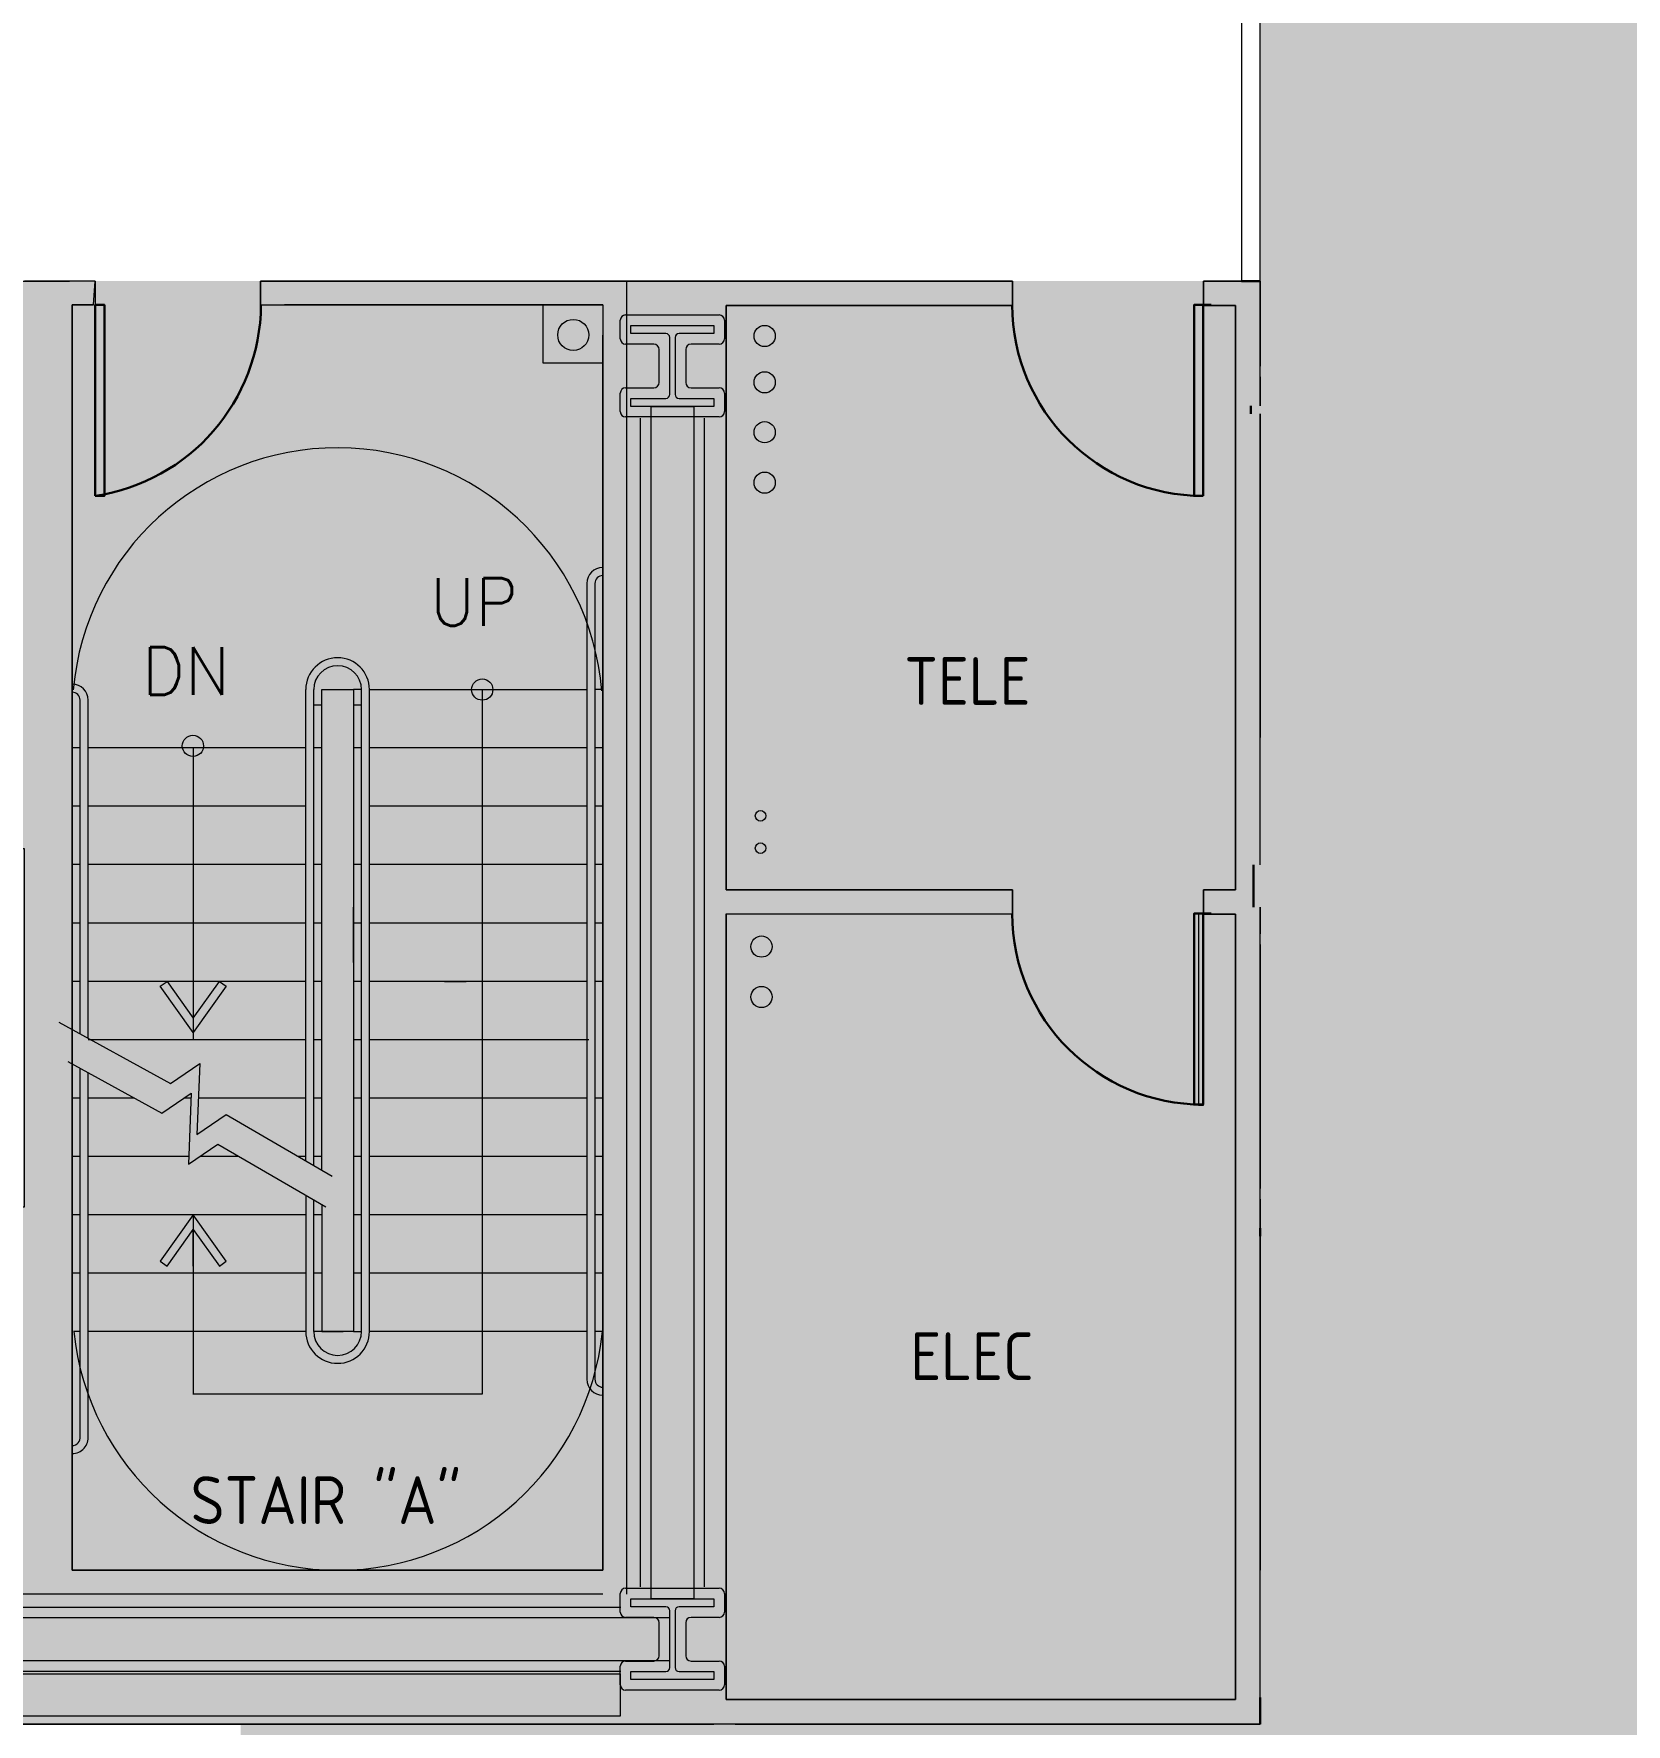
# Model space of a CAD drawing. Header units: inches. Extents: x 1 to 4637, y -664 to 702.
# Drawn here: x 3027.7 to 3327.8, y -118.6 to 200 of the extents above; entities that cross this region are included whole.
import ezdxf

# ---------------------------------------------------------------- set-up
doc = ezdxf.new("R2010")
doc.units = ezdxf.units.IN
doc.header["$MEASUREMENT"] = 0
for name, color, linetype, lineweight in [('A-DETL-GENF', 92, 'Continuous', 9), ('A-DOOR', 31, 'Continuous', 9), ('A-GENM', 7, 'Continuous', 9), ('A-WALL', 113, 'Continuous', 50), ('B-BASE', 7, 'Continuous', 9), ('MA-2900-8th-120718_dwg', 7, 'Continuous', 9), ('NABCA_dwg', 8, 'Continuous', 9), ('Q-CASE', 31, 'Continuous', 9), ('Q-SPCQ', 91, 'Continuous', 9), ('WB-N-Part', 7, 'Continuous', 9)]:
    doc.layers.add(name, color=color, linetype=linetype, lineweight=lineweight)
doc.styles.add('ISOCP', font='isocp___.ttf', dxfattribs={"height": 9})
doc.styles.add('RomanS', font='romans__.ttf', dxfattribs={"height": 9})

# ---------------------------------------------------------------- blocks, each defined once
blk = doc.blocks.new('NABCA_dwg_MA-2900-8th-120718_dwg-2391440-New Construction - Test Fit Plan-2421454-New Construction - Tel_Data_Elec Plan')
at = {"layer": 'B-BASE'}
h = blk.add_hatch(color=256, dxfattribs=at)
h.paths.add_polyline_path([(-6416.73, -3359.1), (-6415.31, -3357.79), (-6414.14, -3359.1), (-6142.46, -3359.09), (-6142.46, -3205.14), (-6143.67, -3205.14), (-6143.67, -3197.14), (-6142.46, -3197.14), (-6142.46, -3112.14), (-6144.21, -3112.14), (-6144.21, -3110.64), (-6142.46, -3110.64), (-6142.46, -3087.1), (-6153.09, -3087.1), (-6153.09, -3091.73), (-6147.09, -3091.73), (-6147.09, -3201.83), (-6153.09, -3201.83), (-6153.09, -3206.46), (-6147.09, -3206.46), (-6147.09, -3354.48), (-6243.09, -3354.48), (-6243.09, -3206.46), (-6189.09, -3206.4), (-6189.09, -3201.83), (-6243.09, -3201.83), (-6243.09, -3091.73), (-6189.09, -3091.73), (-6189.09, -3087.1), (-6330.83, -3087.1), (-6330.83, -3091.6), (-6266.33, -3091.6), (-6266.33, -3330.1), (-6366.33, -3330.1), (-6366.33, -3091.6), (-6362.33, -3091.6), (-6362.03, -3087.1), (-6375.33, -3087.1), (-6375.33, -3095.35), (-6393.46, -3095.35), (-6393.46, -3087.1), (-6409.29, -3087.1), (-6409.29, -3089.75), (-6415.29, -3089.75), (-6415.29, -3094.38), (-6409.29, -3094.38), (-6409.29, -3104.5), (-6415.29, -3104.5), (-6415.29, -3109.13), (-6409.33, -3109.13), (-6409.33, -3314.98), (-6560.46, -3314.98), (-6560.46, -3272.77), (-6584.48, -3272.77), (-6584.48, -3118.23), (-6469.29, -3118.23), (-6469.29, -3109.13), (-6451.29, -3109.13), (-6451.29, -3104.5), (-6457.29, -3104.5), (-6457.29, -3094.38), (-6451.33, -3094.38), (-6451.33, -3089.75), (-6457.29, -3089.75), (-6457.29, -3087.1), (-6489.58, -3087.1), (-6489.58, -3090.6), (-6543.45, -3091.13), (-6543.45, -3090.6), (-6562.94, -3090.6), (-6562.94, -3091.32), (-6594.77, -3091.63), (-6594.77, -3090.6), (-6610.58, -3090.6), (-6610.58, -3087.1), (-6610.73, -3087.1), (-6610.73, -3091.73), (-6604.73, -3091.73), (-6604.73, -3198.48), (-6665.42, -3198.48), (-6665.42, -3199.11), (-6602.67, -3199.11), (-6602.67, -3203.61), (-6669.92, -3203.61), (-6669.92, -3170.11), (-6665.48, -3170.11), (-6665.48, -3168.48), (-6670.73, -3168.56), (-6670.73, -3203.73), (-6604.73, -3203.73), (-6604.73, -3354.48), (-6797.5, -3354.48), (-6797.5, -3253.73), (-6731.5, -3253.73), (-6731.5, -3248.48), (-6797.5, -3248.48), (-6797.5, -3121.73), (-6739.5, -3121.73), (-6739.5, -3095.73), (-6670.73, -3095.73), (-6670.65, -3132.48), (-6669.92, -3132.48), (-6669.92, -3096.36), (-6665.48, -3096.36), (-6665.48, -3091.73), (-6646.73, -3091.73), (-6646.73, -3090.6), (-6734.58, -3090.6), (-6734.58, -3087.1), (-6744.12, -3087.1), (-6744.37, -3106.1), (-6792.12, -3106.1), (-6792.12, -3087.1), (-6938.58, -3087.1), (-6938.58, -3148.1), (-6933.58, -3148.1), (-6933.58, -3109.1), (-6833.2, -3109.1), (-6833.2, -3221.1), (-6933.58, -3221.1), (-6933.58, -3190.1), (-6938.58, -3190.1), (-6938.58, -3256.1), (-6933.58, -3256.1), (-6933.58, -3225.1), (-6833.2, -3225.1), (-6833.2, -3337.1), (-6933.58, -3337.1), (-6933.58, -3298.1), (-6938.58, -3298.1), (-6938.58, -3359.1), (-6928.56, -3359.09), (-6471.28, -3359.1)], flags=0)
h.paths.add_polyline_path([(-6415.14, -3357.6), (-6416.48, -3357.6), (-6415.14, -3349.6), (-6398.48, -3349.6), (-6411.67, -3357.6), (-6414.72, -3357.6)], flags=0)
h.paths.add_polyline_path([(-6352.48, -3357.6), (-6358.67, -3357.6), (-6263.04, -3355.02), (-6263.04, -3357.6), (-6347.56, -3357.6)], flags=0)
h.paths.add_polyline_path([(-6543.88, -3357.6), (-6543.88, -3355.97), (-6477.71, -3357.6)], flags=0)
h.paths.add_polyline_path([(-6394.36, -3347.1), (-6414.72, -3347.1), (-6413.38, -3339.1), (-6381.17, -3339.1), (-6381.83, -3339.5)], flags=0)
h.paths.add_polyline_path([(-6405.83, -3331.1), (-6405.83, -3265.1), (-6381.83, -3265.1), (-6381.83, -3331.1), (-6396.74, -3331.1)], flags=0)
h.paths.add_polyline_path([(-6565.13, -3331.1), (-6580.98, -3331.1), (-6580.98, -3277.1), (-6563.96, -3277.1), (-6563.96, -3331.1)], flags=0)
h.paths.add_polyline_path([(-6375.33, -3261.6), (-6404.4, -3261.6), (-6404.4, -3194.15), (-6375.33, -3194.15), (-6375.33, -3215.8)], flags=0)
h.paths.add_polyline_path([(-6819.7, -3235.92), (-6826.7, -3230.31), (-6826.7, -3226.08), (-6819.7, -3231.45)], flags=0)
h.paths.add_polyline_path([(-6381.83, -3190.65), (-6405.83, -3190.65), (-6405.83, -3112.63), (-6381.83, -3112.63), (-6381.83, -3131.04)], flags=0)
h.paths.add_polyline_path([(-6819.7, -3113.87), (-6826.54, -3111.46), (-6819.7, -3111.46)], flags=0)
h.paths.add_polyline_path([(-6583.06, -3112.6), (-6594.77, -3112.6), (-6594.77, -3100.6), (-6562.94, -3100.6), (-6562.94, -3112.6)], flags=0)
h.paths.add_polyline_path([(-6543.45, -3112.6), (-6543.45, -3100.6), (-6473.41, -3100.6), (-6473.41, -3112.6)], flags=0)
h.paths.add_polyline_path([(-6473.41, -3096.23), (-6480.48, -3096.23), (-6489.58, -3090.6), (-6485.69, -3090.35), (-6484.21, -3091.58), (-6466.5, -3094.82), (-6459.1, -3088.62), (-6458.79, -3088.62), (-6458.79, -3096.23), (-6471.28, -3096.23)], flags=0)
h = blk.add_hatch(color=256, dxfattribs=at)
h.paths.add_polyline_path([(-6263.04, -3357.6), (-6263.04, -3355.02), (-6358.67, -3357.6), (-6263.19, -3357.6)], flags=0)
h.paths.add_polyline_path([(-6542.56, -3357.6), (-6477.71, -3357.6), (-6543.88, -3355.97), (-6543.88, -3357.6)], flags=0)
h.paths.add_polyline_path([(-6411.67, -3357.6), (-6398.48, -3349.6), (-6415.14, -3349.6), (-6416.48, -3357.6), (-6413.38, -3357.6)], flags=0)
at = {"layer": 'A-DOOR', "color": 10, "lineweight": 30}
for p, q in [((-6151.66, -3091.6), (-6153.16, -3091.6)), ((-6151.66, -3206.33), (-6153.16, -3206.33))]:
    blk.add_line(p, q, dxfattribs=at)
at = {"layer": 'A-DOOR', "color": 10, "lineweight": 30, "flags": 128}
for points in [[(-6362.03, -3127.6), (-6360.28, -3127.6), (-6360.28, -3091.6), (-6362.03, -3091.6)], [(-6153.16, -3127.6), (-6154.91, -3127.6), (-6154.91, -3091.6), (-6153.16, -3091.6)], [(-6153.16, -3242.33), (-6154.91, -3242.33), (-6154.91, -3206.33), (-6153.16, -3206.33)]]:
    blk.add_lwpolyline(points, close=True, dxfattribs=at)
at = {"layer": 'A-DOOR', "color": 10, "lineweight": 30}
for centre, radius, start, end in [((-6367.44, -3091.32), 36.68, 278.4789, 359.5584), ((-6153.16, -3091.6), 36, 180, 270), ((-6153.16, -3206.33), 36, 180, 270)]:
    blk.add_arc(centre, radius, start, end, dxfattribs=at)
at = {"layer": 'A-GENM', "color": 10, "lineweight": 30}
for p, q in [((-6144.21, -3110.64), (-6144.21, -3112.14)), ((-6142.46, -3265.64), (-6142.46, -3267.14))]:
    blk.add_line(p, q, dxfattribs=at)
at = {"layer": 'A-WALL', "color": 10, "lineweight": 30}
for p, q in [((-6145.96, -3087.1), (-6142.46, -3087.1)), ((-6143.67, -3197.14), (-6143.67, -3205.14)), ((-6142.46, -3354.1), (-6142.46, -3359.1))]:
    blk.add_line(p, q, dxfattribs=at)
at = {"layer": 'B-BASE'}
for p, q in [((-6362.03, -3087.1), (-6362.03, -3091.6)), ((-6261.83, -3334.6), (-6261.83, -3087.1)), ((-6266.33, -3091.6), (-6326.33, -3091.6)), ((-6262.04, -3093.49), (-6244.39, -3093.49)), ((-6263.04, -3097.99), (-6263.04, -3094.49)), ((-6243.39, -3094.49), (-6243.39, -3097.99)), ((-6256.71, -3098.99), (-6262.04, -3098.99)), ((-6255.71, -3106.21), (-6255.71, -3099.99)), ((-6253.71, -3108.46), (-6253.71, -3097.74)), ((-6252.71, -3097.74), (-6252.71, -3108.46)), ((-6250.71, -3099.99), (-6250.71, -3106.21)), ((-6244.39, -3098.99), (-6249.71, -3098.99)), ((-6263.04, -3111.71), (-6263.04, -3108.21)), ((-6262.04, -3107.21), (-6256.71, -3107.21)), ((-6249.71, -3107.21), (-6244.39, -3107.21)), ((-6243.39, -3108.21), (-6243.39, -3111.71)), ((-6244.39, -3112.71), (-6262.04, -3112.71)), ((-6259.21, -3333.25), (-6259.21, -3112.93)), ((-6247.21, -3112.93), (-6247.21, -3333.25)), ((-6269.33, -3144.1), (-6269.33, -3294.1)), ((-6267.83, -3144.1), (-6267.83, -3294.1)), ((-6364.85, -3228.99), (-6364.85, -3166.1)), ((-6363.35, -3229.82), (-6363.35, -3166.1)), ((-6322.31, -3252.93), (-6322.31, -3164.1)), ((-6320.81, -3253.81), (-6320.81, -3164.1)), ((-6319.31, -3167.02), (-6320.81, -3167.02)), ((-6311.81, -3167.02), (-6313.31, -3167.02)), ((-6266.31, -3164.1), (-6267.83, -3164.1)), ((-6364.85, -3175.1), (-6366.33, -3175.1)), ((-6322.31, -3175.1), (-6363.35, -3175.1)), ((-6343.54, -3175.1), (-6343.54, -3230.1)), ((-6319.31, -3175.1), (-6320.81, -3175.1)), ((-6311.81, -3175.1), (-6313.31, -3175.1)), ((-6269.33, -3175.1), (-6310.31, -3175.1)), ((-6266.31, -3175.1), (-6267.83, -3175.1)), ((-6364.85, -3186.1), (-6366.33, -3186.1)), ((-6322.31, -3186.1), (-6363.35, -3186.1)), ((-6269.33, -3186.1), (-6310.31, -3186.1)), ((-6266.31, -3186.1), (-6267.83, -3186.1)), ((-6364.85, -3197.1), (-6366.31, -3197.1)), ((-6322.31, -3197.1), (-6363.35, -3197.1)), ((-6319.31, -3197.1), (-6320.81, -3197.1)), ((-6311.81, -3197.1), (-6313.31, -3197.1)), ((-6269.33, -3197.1), (-6310.31, -3197.1)), ((-6266.31, -3197.1), (-6267.83, -3197.1)), ((-6313.31, -3215.54), (-6313.31, -3205.1)), ((-6364.85, -3208.1), (-6366.31, -3208.1)), ((-6322.31, -3208.1), (-6363.35, -3208.1)), ((-6319.31, -3208.1), (-6320.81, -3208.1)), ((-6311.81, -3208.1), (-6313.31, -3208.1)), ((-6311.81, -3214.67), (-6311.81, -3205.93)), ((-6269.33, -3208.1), (-6310.31, -3208.1)), ((-6266.31, -3208.1), (-6267.83, -3208.1)), ((-6364.85, -3219.1), (-6366.31, -3219.1)), ((-6322.31, -3219.1), (-6363.35, -3219.1)), ((-6319.31, -3219.1), (-6320.81, -3219.1)), ((-6311.81, -3219.1), (-6313.31, -3219.1)), ((-6266.32, -3219.1), (-6267.83, -3219.1)), ((-6322.31, -3230.1), (-6363.35, -3230.1)), ((-6319.31, -3230.1), (-6320.81, -3230.1)), ((-6311.81, -3230.1), (-6313.31, -3230.1)), ((-6268.95, -3230.1), (-6310.31, -3230.1)), ((-6364.85, -3304.86), (-6364.85, -3235.46)), ((-6363.35, -3304.76), (-6363.35, -3236.29)), ((-6364.85, -3241.1), (-6366.32, -3241.1)), ((-6354.63, -3241.1), (-6363.35, -3241.1)), ((-6343.94, -3241.1), (-6345.26, -3241.1)), ((-6322.31, -3241.1), (-6342.57, -3241.1)), ((-6319.31, -3241.1), (-6320.81, -3241.1)), ((-6311.81, -3241.1), (-6313.31, -3241.1)), ((-6269.33, -3241.1), (-6310.31, -3241.1)), ((-6266.31, -3241.1), (-6267.83, -3241.1)), ((-6364.85, -3252.1), (-6366.32, -3252.1)), ((-6344.39, -3252.1), (-6363.35, -3252.1)), ((-6334.91, -3252.1), (-6342.31, -3252.1)), ((-6322.31, -3252.1), (-6323.74, -3252.1)), ((-6319.31, -3252.1), (-6320.81, -3252.1)), ((-6311.81, -3252.1), (-6313.31, -3252.1)), ((-6269.33, -3252.1), (-6310.31, -3252.1)), ((-6266.31, -3252.1), (-6267.83, -3252.1)), ((-6364.85, -3263.1), (-6366.32, -3263.1)), ((-6322.31, -3263.1), (-6363.35, -3263.1)), ((-6343.54, -3263.1), (-6343.54, -3296.84)), ((-6319.31, -3263.1), (-6320.81, -3263.1)), ((-6311.81, -3263.1), (-6313.31, -3263.1)), ((-6269.33, -3263.1), (-6310.31, -3263.1)), ((-6266.31, -3263.1), (-6267.83, -3263.1)), ((-6364.85, -3274.1), (-6366.31, -3274.1)), ((-6322.31, -3274.1), (-6363.35, -3274.1)), ((-6319.31, -3274.1), (-6320.81, -3274.1)), ((-6311.81, -3274.1), (-6313.31, -3274.1)), ((-6269.33, -3274.1), (-6310.31, -3274.1)), ((-6266.32, -3274.1), (-6267.83, -3274.1)), ((-6364.85, -3285.1), (-6366.11, -3285.1)), ((-6266.33, -3285.1), (-6267.83, -3285.1)), ((-6263.04, -3337.99), (-6263.04, -3334.49)), ((-6262.04, -3333.49), (-6244.39, -3333.49)), ((-6243.39, -3334.49), (-6243.39, -3337.99)), ((-6262.95, -3337.1), (-6543.97, -3337.1)), ((-6256.71, -3338.99), (-6262.04, -3338.99)), ((-6253.71, -3348.46), (-6253.71, -3337.74)), ((-6252.71, -3337.74), (-6252.71, -3348.46)), ((-6244.39, -3338.99), (-6249.71, -3338.99)), ((-6255.71, -3346.21), (-6255.71, -3339.99)), ((-6250.71, -3339.99), (-6250.71, -3346.21)), ((-6263.04, -3351.71), (-6263.04, -3348.21)), ((-6262.04, -3347.21), (-6256.71, -3347.21)), ((-6249.71, -3347.21), (-6244.39, -3347.21)), ((-6243.39, -3348.21), (-6243.39, -3351.71)), ((-6543.88, -3349.1), (-6262.95, -3349.1)), ((-6244.39, -3352.71), (-6262.04, -3352.71))]:
    blk.add_line(p, q, dxfattribs=at)
at = {"layer": 'B-BASE', "flags": 128}
for points in [[(-6147.09, -3201.83), (-6147.09, -3091.73), (-6153.09, -3091.73), (-6153.09, -3087.1), (-6145.96, -3087.1), (-6153.09, -3087.1), (-6153.09, -3091.73), (-6147.09, -3091.73), (-6147.09, -3201.83), (-6153.09, -3201.83), (-6153.09, -3206.46), (-6147.09, -3206.46), (-6147.09, -3354.48), (-6243.09, -3354.48), (-6243.09, -3206.4), (-6189.09, -3206.4), (-6189.09, -3201.83), (-6243.09, -3201.83), (-6243.09, -3091.73), (-6189.09, -3091.73), (-6189.09, -3087.1), (-6330.83, -3087.1), (-6330.83, -3091.6), (-6266.33, -3091.6), (-6266.33, -3330.1), (-6366.33, -3330.1), (-6366.33, -3091.6), (-6362.33, -3091.6), (-6362.03, -3087.1), (-6375.33, -3087.1)], [(-6409.33, -3113.11), (-6409.33, -3109.13), (-6415.29, -3109.13), (-6415.29, -3104.5), (-6409.29, -3104.5), (-6409.29, -3094.38), (-6415.33, -3094.38), (-6415.33, -3089.75), (-6409.29, -3089.75), (-6409.29, -3087.1), (-6393.46, -3087.1), (-6375.33, -3087.1), (-6366.83, -3087.1)], [(-6330.83, -3091.6), (-6330.83, -3087.1), (-6189.09, -3087.1), (-6189.09, -3091.73), (-6243.09, -3091.73), (-6243.09, -3201.83), (-6189.09, -3201.83), (-6189.09, -3206.46), (-6243.09, -3206.46), (-6243.09, -3354.48), (-6147.09, -3354.48), (-6243.09, -3354.48), (-6147.09, -3354.48), (-6243.09, -3354.48)], [(-6362.33, -3091.6), (-6366.33, -3091.6), (-6366.33, -3330.1), (-6266.33, -3330.1), (-6266.33, -3097.28)], [(-6254.46, -3096.99), (-6261.04, -3096.99), (-6261.04, -3095.49), (-6245.39, -3095.49), (-6245.39, -3096.99), (-6251.96, -3096.99)], [(-6251.96, -3109.21), (-6245.39, -3109.21), (-6245.39, -3110.71), (-6261.04, -3110.71), (-6261.04, -3109.21), (-6254.46, -3109.21)], [(-6343.6, -3296.84), (-6289.04, -3296.84), (-6289.04, -3164.1)], [(-6319.31, -3254.68), (-6319.31, -3164.1), (-6313.31, -3164.1), (-6313.31, -3285.1), (-6319.3, -3285.1), (-6315.3, -3285.1)], [(-6313.31, -3285.1), (-6311.81, -3285.1), (-6311.81, -3164.1), (-6313.31, -3164.1)], [(-6269.33, -3285.1), (-6310.31, -3285.1), (-6310.31, -3164.1), (-6269.33, -3164.1)], [(-6266.33, -3334.6), (-6409.33, -3334.6), (-6409.33, -3261.6), (-6375.33, -3261.6), (-6375.33, -3194.15), (-6409.33, -3194.15)], [(-6147.09, -3206.46), (-6147.09, -3354.48), (-6147.09, -3206.46), (-6153.09, -3206.46), (-6153.09, -3201.83), (-6147.09, -3201.83), (-6153.09, -3201.83)], [(-6142.46, -3205.14), (-6142.46, -3210.14), (-6142.46, -3205.14), (-6142.46, -3210.14)], [(-6142.46, -3212.14), (-6142.46, -3258.14), (-6142.46, -3212.14), (-6142.46, -3258.14)], [(-6269.33, -3219.1), (-6296.15, -3219.1), (-6292.08, -3219.1), (-6310.31, -3219.1)], [(-6368.88, -3226.77), (-6347.83, -3238.38), (-6342.31, -3234.57), (-6342.85, -3247.98), (-6337.32, -3244.18), (-6317.37, -3255.82)], [(-6367.17, -3234.18), (-6349.43, -3243.97), (-6343.9, -3240.17), (-6344.45, -3253.57), (-6338.92, -3249.77), (-6318.52, -3261.62)], [(-6322.31, -3259.42), (-6322.31, -3285.1), (-6363.35, -3285.1)], [(-6319.31, -3261.16), (-6319.31, -3285.1), (-6320.81, -3285.1), (-6320.81, -3260.29)], [(-6142.46, -3265.64), (-6142.46, -3260.14), (-6142.46, -3265.64), (-6142.46, -3260.14)], [(-6142.46, -3267.14), (-6142.46, -3330.1), (-6142.46, -3267.14), (-6142.46, -3330.1)], [(-6254.46, -3336.99), (-6261.04, -3336.99), (-6261.04, -3335.49), (-6245.39, -3335.49), (-6245.39, -3336.99), (-6251.96, -3336.99)], [(-6251.96, -3349.21), (-6245.39, -3349.21), (-6245.39, -3350.71), (-6261.04, -3350.71), (-6261.04, -3349.21), (-6254.46, -3349.21)], [(-6245.38, -3359.1), (-6414.14, -3359.1), (-6245.38, -3359.1), (-6414.14, -3359.1)], [(-6142.46, -3359.1), (-6241.38, -3359.1), (-6142.46, -3359.1), (-6241.38, -3359.1)]]:
    blk.add_lwpolyline(points, dxfattribs=at)
for points in [[(-6142.46, -3103.14), (-6142.46, -3087.1)], [(-6266.33, -3102.6), (-6277.56, -3102.6), (-6277.56, -3091.6), (-6266.33, -3091.6)], [(-6142.46, -3110.64), (-6142.46, -3105.14)], [(-6249.21, -3335.49), (-6257.21, -3335.49), (-6257.21, -3110.71), (-6249.21, -3110.71)], [(-6142.46, -3173.14), (-6142.46, -3112.14)], [(-6552.84, -3347.1), (-6253.71, -3347.1), (-6253.71, -3339.1), (-6552.84, -3339.1)], [(-6263.04, -3357.6), (-6543.88, -3357.6), (-6543.88, -3349.6), (-6263.04, -3349.6)]]:
    blk.add_lwpolyline(points, close=True, dxfattribs=at)
at = {"layer": 'B-BASE'}
for centre, radius in [((-6271.9, -3097.26), 2.93), ((-6235.82, -3097.45), 2), ((-6235.82, -3106.18), 2), ((-6235.82, -3115.59), 2), ((-6235.82, -3125.09), 2), ((-6289.06, -3164.1), 2), ((-6343.59, -3174.71), 2), ((-6236.6, -3187.89), 1), ((-6236.6, -3193.99), 1), ((-6236.43, -3212.54), 2), ((-6236.43, -3222.04), 2)]:
    blk.add_circle(centre, radius, dxfattribs=at)
for centre, radius, start, end in [((-6262.04, -3094.49), 1, 90, 180), ((-6244.39, -3094.49), 1, 0, 90), ((-6254.46, -3097.74), 0.75, 0, 90), ((-6251.96, -3097.74), 0.75, 90, 180), ((-6262.04, -3097.99), 1, 180, 270), ((-6256.71, -3099.99), 1, 0, 90), ((-6249.71, -3099.99), 1, 90, 180), ((-6244.39, -3097.99), 1, 270, 0), ((-6256.71, -3106.21), 1, 270, 0), ((-6249.71, -3106.21), 1, 180, 270), ((-6262.04, -3108.21), 1, 90, 180), ((-6254.46, -3108.46), 0.75, 270, 0), ((-6251.96, -3108.46), 0.75, 180, 270), ((-6244.39, -3108.21), 1, 0, 90), ((-6262.04, -3111.71), 1, 180, 270), ((-6244.39, -3111.71), 1, 270, 0), ((-6316.34, -3168.53), 50, 4.7747, 174.9374), ((-6266.33, -3144.1), 3, 90, 180), ((-6266.33, -3144.1), 1.5, 90, 180), ((-6316.31, -3164.1), 6, 0, 180), ((-6316.31, -3164.1), 4.5, 0, 180), ((-6366.35, -3166.1), 3, 0, 90), ((-6366.35, -3166.1), 1.5, 0, 90), ((-6316.22, -3280.03), 50.07, 185.8064, 354.1936), ((-6316.31, -3285.1), 6, 180, 0), ((-6316.31, -3285.1), 4.5, 180, 0), ((-6266.33, -3294.1), 3, 180, 270), ((-6266.33, -3294.1), 1.5, 180, 270), ((-6366.33, -3305.1), 3, 270, 6.4583), ((-6366.33, -3305.1), 1.5, 270, 9.1383), ((-6262.04, -3334.49), 1, 90, 180), ((-6244.39, -3334.49), 1, 0, 90), ((-6262.04, -3337.99), 1, 180, 270), ((-6256.71, -3339.99), 1, 0, 90), ((-6254.46, -3337.74), 0.75, 0, 90), ((-6251.96, -3337.74), 0.75, 90, 180), ((-6249.71, -3339.99), 1, 90, 180), ((-6244.39, -3337.99), 1, 270, 0), ((-6262.04, -3348.21), 1, 90, 180), ((-6256.71, -3346.21), 1, 270, 0), ((-6254.46, -3348.46), 0.75, 270, 0), ((-6251.96, -3348.46), 0.75, 180, 270), ((-6249.71, -3346.21), 1, 180, 270), ((-6244.39, -3348.21), 1, 0, 90), ((-6262.04, -3351.71), 1, 180, 270), ((-6244.39, -3351.71), 1, 270, 0)]:
    blk.add_arc(centre, radius, start, end, dxfattribs=at)
at = {"layer": 'MA-2900-8th-120718_dwg', "flags": 128}
blk.add_lwpolyline([(-6153.09, -3206.46), (-6154.09, -3206.46), (-6154.09, -3242.46), (-6153.09, -3242.46)], close=True, dxfattribs=at)
for points in [[(-6343.54, -3219.1), (-6343.54, -3226.02), (-6338.6, -3219.1), (-6337.3, -3220.03), (-6343.54, -3228.77), (-6349.77, -3220.03), (-6348.47, -3219.1), (-6343.54, -3226.02)], [(-6343.54, -3272.77), (-6343.54, -3265.85), (-6338.6, -3272.77), (-6337.3, -3271.85), (-6343.54, -3263.1), (-6349.77, -3271.85), (-6348.47, -3272.77), (-6343.54, -3265.85)]]:
    blk.add_lwpolyline(points, dxfattribs=at)
at = {"layer": 'Q-CASE', "color": 250, "lineweight": 20}
for p, q in [((-6142.46, -3197.14), (-6142.46, -3173.14)), ((-6142.46, -3354.1), (-6142.46, -3330.1))]:
    blk.add_line(p, q, dxfattribs=at)
at = {"layer": 'Q-SPCQ', "color": 250, "lineweight": 20}
for p, q in [((-6142.46, -3105.14), (-6142.46, -3103.14)), ((-6142.46, -3212.14), (-6142.46, -3210.14)), ((-6142.46, -3260.14), (-6142.46, -3258.14))]:
    blk.add_line(p, q, dxfattribs=at)
at = {"layer": 'WB-N-Part', "flags": 128}
blk.add_lwpolyline([(-6142.46, -3087.1), (-6142.46, -2987.6), (-6151.96, -2987.6), (-6151.96, -2991.1), (-6145.96, -2991.1), (-6145.96, -3023.6), (-6145.96, -3087.1)], dxfattribs=at)
at = {"layer": 'B-BASE', "char_height": 9}
for s, insert, width, attachment_point, line_spacing_factor, style in [('UP', (-6298.88, -3143.07), 22.4896, 1, 0.983083, 'RomanS'), ('DN', (-6353.21, -3156.1), 22.4896, 1, 0.983083, 'RomanS'), ('TELE', (-6197.63, -3157.98), 35.0832, 2, 1.478621, 'ISOCP'), ('ELEC', (-6196.74, -3285.26), 33.8735, 2, 1.478621, 'ISOCP'), ('STAIR "A"', (-6318.52, -3312.38), 73.7957, 2, 1.478621, 'ISOCP')]:
    blk.add_mtext(s, dxfattribs=dict(at, insert=insert, width=width, attachment_point=attachment_point, line_spacing_factor=line_spacing_factor, style=style))
blk = doc.blocks.new('NABCA_dwg-2391440-New Construction - Tel_Data_Elec Plan')
at = {"layer": 'A-WALL', "color": 250, "lineweight": 20}
blk.add_line((3861.1, -118.6), (3857.1, -118.6), dxfattribs=at)
blk.add_blockref('NABCA_dwg_MA-2900-8th-120718_dwg-2391440-New Construction - Test Fit Plan-2421454-New Construction - Tel_Data_Elec Plan', (10102.48, 3240.5))

msp = doc.modelspace()

# ---------------------------------------------------------------- hatches: boundary and pattern name
at = {"layer": 'A-DETL-GENF'}
h = msp.add_hatch(color=9, dxfattribs=at)
h.paths.add_polyline_path([(3454.41, -656.64), (3526.04, -656.64), (3526.04, -625.6), (3525.54, -625.6), (3525.54, -614.1), (3537.66, -614.1), (3537.66, -630.43), (3554.37, -630.43), (3554.37, -645.98), (3643.41, -645.98), (3643.41, -656.1), (3643.04, -656.1), (3643.04, -656.64), (3822.04, -656.64), (3822.04, 227.4), (3820.41, 227.4), (3820.41, 226.9), (3811.41, 226.9), (3811.41, 279.65), (3797.41, 279.65), (3797.41, 285.65), (3801.04, 285.65), (3801.04, 289.15), (3797.41, 289.15), (3797.41, 295.15), (3811.41, 295.15), (3811.41, 347.9), (3821.54, 347.9), (3821.54, 347.4), (3822.04, 347.4), (3822.04, 693.36), (2249.79, 693.36), (2249.79, 690.9), (2264.04, 690.9), (2264.04, 683.42), (2264.33, 682.82), (2264.33, 674.27), (2259.87, 674.27), (2259.87, 670.9), (2249.79, 670.9), (2249.79, 215.4), (3258.78, 215.4), (3258.78, 129.86), (3257.03, 129.86), (3257.03, 128.36), (3258.78, 128.36), (3258.78, 43.36), (3257.58, 43.36), (3257.58, 35.36), (3258.78, 35.36), (3258.78, -118.6), (3066.67, -118.64), (3066.67, -176.64), (3330.04, -176.64), (3330.04, -656.64), (3436.21, -656.64)], flags=0)
h.paths.add_polyline_path([(3454.41, -656.1), (3432.04, -656.1), (3432.04, -648.6), (3431.66, -648.6), (3431.66, -639.48), (3436.21, -639.48), (3436.21, -633.43), (3454.41, -633.43), (3454.41, -614.01), (3466.41, -614.01), (3466.41, -625.6), (3466.04, -625.6), (3466.04, -656.1)], flags=0)
h.paths.add_polyline_path([(3815.54, -650.1), (3795.66, -650.1), (3795.66, -630.1), (3815.54, -630.1), (3815.54, -645.98)], flags=0)
h.paths.add_polyline_path([(1691, -118.6), (1703.04, -118.6), (1703, -114.04), (1761.08, -114.04), (1761.04, 124.4), (1661.04, 124.4), (1661.04, -114.04), (1667, -114.04), (1667.04, -118.6)], flags=0)
h.paths.add_polyline_path([(1585.63, -118.6), (1585.75, -118.6), (1585.75, -118.54), (1585.63, -118.54), (1585.63, -114.04), (1585.75, -114.04), (1585.75, -113.98), (1639.38, -113.98), (1639.38, 53.4), (1543.38, 53.4), (1543.38, -113.98), (1549.75, -113.98), (1549.75, -118.6)], flags=0)
h.paths.add_polyline_path([(2193.4, -118.6), (2206.05, -118.6), (2206.05, -100.6), (2158.05, -100.6), (2158.05, -118.6), (2173.79, -118.6)], flags=0)
h.paths.add_polyline_path([(2066.68, -118.6), (2066.68, -113.98), (2085.43, -113.98), (2085.43, -87.91), (2090.68, -87.91), (2090.68, -109.98), (2153.43, -109.98), (2153.43, -81.98), (2193.4, -81.98), (2193.4, 50.75), (2167.4, 50.75), (2167.4, 56), (2193.4, 56), (2193.4, 148.77), (2024.68, 148.77), (2024.68, -27.98), (2090.68, -27.98), (2090.68, -51.89), (2085.43, -51.89), (2085.43, -33.23), (2024.68, -33.23), (2024.68, -113.98), (2030.68, -113.98), (2030.68, -118.6)], flags=0)
h.paths.add_polyline_path([(1801.77, -118.6), (1849.77, -118.6), (1849.77, -115.95), (1843.77, -115.95), (1843.77, -111.33), (1849.77, -111.33), (1849.77, -102.2), (1843.75, -102.2), (1843.75, -97.58), (1861.77, -97.58), (1861.77, -87.48), (2004.43, -87.48), (2004.43, 97.9), (1961.43, 97.9), (1961.43, 109.27), (1801.77, 109.27), (1801.77, -97.58), (1807.75, -97.58), (1807.75, -102.2), (1801.77, -102.2), (1801.77, -111.33), (1807.82, -111.33), (1807.82, -111.39), (1807.88, -111.39), (1807.88, -115.89), (1807.72, -115.89), (1807.72, -115.95), (1798.52, -115.95), (1798.52, -118.6), (1801.37, -118.6)], flags=0)
h.paths.add_polyline_path([(1785.9, -118.6), (1785.9, -110.35), (1769.16, -110.35), (1769.16, -118.6), (1774.27, -118.6)], flags=0)
h.paths.add_polyline_path([(2984.77, -118.6), (2987.1, -118.6), (2985.94, -117.29), (2984.52, -118.6)], flags=0)
h.paths.add_polyline_path([(3254.16, -113.98), (3254.16, 34.04), (3248.16, 34.04), (3248.16, 38.66), (3254.16, 38.66), (3254.16, 148.77), (3248.16, 148.77), (3248.16, 153.4), (3212.16, 153.4), (3212.16, 148.77), (3158.16, 148.77), (3158.16, 38.66), (3212.16, 38.66), (3212.16, 34.1), (3158.16, 34.04), (3158.16, -113.98), (3167.57, -113.98)], flags=0)
h.paths.add_polyline_path([(2639.25, -113.98), (2796.51, -113.98), (2796.51, 36.77), (2730.51, 36.77), (2730.51, 71.94), (2735.76, 72.02), (2735.76, 70.39), (2735.83, 70.39), (2735.83, 42.02), (2796.51, 42.02), (2796.51, 148.77), (2790.51, 148.77), (2790.51, 153.4), (2753.17, 153.4), (2753.17, 149.9), (2754.51, 149.9), (2754.51, 148.77), (2735.76, 148.77), (2735.76, 144.14), (2735.83, 144.14), (2735.83, 106.39), (2731.33, 106.39), (2731.33, 108.02), (2730.6, 108.02), (2730.51, 144.77), (2661.75, 144.77), (2661.75, 118.77), (2603.75, 118.77), (2603.75, -7.98), (2669.75, -7.98), (2669.75, -13.23), (2603.75, -13.23), (2603.75, -113.98)], flags=0)
h.paths.add_polyline_path([(3421.71, -113.6), (3418.08, -113.6), (3418.08, -77.9), (3451.53, -77.9), (3451.53, -113.6), (3446.53, -113.6)], flags=0)
h.paths.add_polyline_path([(3810.4, -110.35), (3797.41, -110.35), (3797.41, -94.85), (3810.4, -94.85)], flags=0)
h.paths.add_polyline_path([(1871, -105.1), (1935.94, -105.1), (1935.94, -93.1), (1865.9, -93.1), (1865.9, -105.1)], flags=0)
h.paths.add_polyline_path([(1979.57, -105.1), (2004.43, -105.1), (2004.43, -93.1), (1960.08, -93.1), (1960.08, -105.1)], flags=0)
h.paths.add_polyline_path([(2245.1, -99.6), (2328.42, -99.6), (2328.42, -57.6), (2333.42, -57.6), (2333.42, -15.6), (2328.42, -15.6), (2328.42, 15.4), (2228.05, 15.4), (2228.05, -99.6), (2241.6, -99.6)], flags=0)
h.paths.add_polyline_path([(2554.75, -96.6), (2568.05, -96.6), (2568.05, 15.4), (2467.67, 15.4), (2467.67, -15.6), (2462.67, -15.6), (2462.67, -57.6), (2467.67, -57.6), (2467.67, -96.6), (2551.25, -96.6)], flags=0)
h.paths.add_polyline_path([(1785.9, -94.08), (1798.27, -94.08), (1798.27, -16.69), (1774.27, -16.69), (1774.27, -94.08)], flags=0)
h.paths.add_polyline_path([(2995.42, -90.6), (3019.42, -90.6), (3019.42, -24.6), (2995.42, -24.6), (2995.42, -89.6)], flags=0)
h.paths.add_polyline_path([(2836.12, -90.6), (2837.29, -90.6), (2837.29, -36.6), (2820.26, -36.6), (2820.26, -90.6)], flags=0)
h.paths.add_polyline_path([(3048.77, -89.6), (3134.92, -89.6), (3134.92, 148.9), (3070.42, 148.9), (3070.42, 153.4), (3039.21, 153.4), (3038.92, 148.9), (3034.92, 148.9), (3034.92, -89.6), (3042.58, -89.6)], flags=0)
h.paths.add_polyline_path([(2840.79, -74.48), (2991.92, -74.48), (2991.92, 131.37), (2985.96, 131.37), (2985.96, 131.5), (2985.89, 131.5), (2985.89, 136), (2991.96, 136), (2991.96, 146.12), (2985.94, 146.12), (2985.96, 150.75), (2991.96, 150.75), (2991.96, 153.4), (2943.96, 153.4), (2943.96, 150.75), (2949.94, 150.75), (2949.92, 146.12), (2943.96, 146.12), (2943.96, 136), (2949.96, 136), (2949.96, 131.37), (2931.96, 131.37), (2931.96, 122.27), (2816.76, 122.27), (2816.76, -32.27), (2840.79, -32.27), (2840.79, -36.6)], flags=0)
h.paths.add_polyline_path([(3025.92, -21.1), (3025.92, 46.34), (2996.84, 46.34), (2996.84, -21.1), (3019.42, -21.1)], flags=0)
h.paths.add_polyline_path([(1770.51, -13.19), (1796.93, -13.19), (1796.93, 55.93), (1769.16, 55.93), (1769.16, -13.19)], flags=0)
h.paths.add_polyline_path([(2241.6, 19.4), (2328.42, 19.4), (2328.42, 50.4), (2333.42, 50.4), (2333.42, 92.4), (2328.42, 92.4), (2328.42, 131.4), (2228.05, 131.4), (2228.05, 19.4)], flags=0)
h.paths.add_polyline_path([(2568.05, 19.4), (2568.05, 131.4), (2467.67, 131.4), (2467.67, 92.4), (2462.67, 92.4), (2462.67, 50.4), (2467.67, 50.4), (2467.67, 19.4)], flags=0)
h.paths.add_polyline_path([(2996.84, 49.84), (3019.42, 49.84), (3019.42, 127.87), (2995.42, 127.87), (2995.42, 49.84)], flags=0)
h.paths.add_polyline_path([(1772.04, 59.43), (1798.27, 59.43), (1798.27, 125.36), (1772.04, 125.36), (1772.04, 76.03)], flags=0)
h.paths.add_polyline_path([(1964.93, 101.4), (2000.93, 101.4), (2000.93, 125.4), (1964.93, 125.4), (1964.93, 102.61)], flags=0)
h.paths.add_polyline_path([(3421.58, 114.85), (3418.08, 114.85), (3418.08, 149.23), (3451.53, 149.23), (3451.53, 114.85), (3421.71, 114.85)], flags=0)
h.paths.add_polyline_path([(1867.56, 114.9), (1938.23, 114.9), (1938.23, 126.9), (1801.77, 126.9), (1801.77, 114.9), (1864.06, 114.9)], flags=0)
h.paths.add_polyline_path([(2816.76, 127.9), (2838.31, 127.9), (2838.31, 139.9), (2806.48, 139.9), (2806.48, 127.9), (2811.17, 127.9)], flags=0)
h.paths.add_polyline_path([(2911.67, 127.9), (2927.84, 127.9), (2927.84, 139.9), (2857.8, 139.9), (2857.8, 127.9)], flags=0)
h.paths.add_polyline_path([(2656.88, 134.4), (2657.13, 153.4), (2609.13, 153.4), (2609.13, 134.4)], flags=0)
h.paths.add_polyline_path([(3007.79, 145.15), (3025.92, 145.15), (3025.92, 153.4), (3007.79, 153.4), (3007.79, 146.12)], flags=0)
h.paths.add_polyline_path([(2792.17, 149.9), (2792.17, 153.4), (2790.67, 153.4), (2790.67, 149.9)], flags=0)
h.paths.add_polyline_path([(3533.54, 637.9), (3522.66, 637.9), (3522.66, 649.4), (3523.04, 649.4), (3523.04, 692.4), (3643.04, 692.4), (3643.04, 690.9), (3643.54, 690.9), (3643.54, 680.77), (3552.57, 680.77), (3552.57, 670.35), (3534.66, 670.35), (3534.66, 641.4), (3533.54, 641.4)], flags=0)
h.paths.add_polyline_path([(3452.91, 637.9), (3452.91, 670.9), (3433.21, 670.9), (3433.21, 674.27), (3431.66, 674.27), (3431.66, 683.4), (3432.04, 683.4), (3432.04, 692.4), (3463.04, 692.4), (3463.04, 649.4), (3463.54, 649.4), (3463.54, 637.9), (3463.04, 637.9)], flags=0)
h.paths.add_polyline_path([(3795.47, 667.9), (3792.66, 667.9), (3792.66, 684.9), (3815.54, 684.9), (3815.54, 667.9), (3807.64, 667.9)], flags=0)
h.paths.add_polyline_path([(2859.87, 670.9), (2836.21, 670.9), (2836.21, 674.27), (2831.66, 674.27), (2831.66, 683.4), (2832.04, 683.4), (2832.04, 690.9), (2864.04, 690.9), (2864.04, 683.4), (2864.33, 682.82), (2864.33, 674.27), (2859.87, 674.27)], flags=0)
h.paths.add_polyline_path([(3159.87, 670.9), (3136.21, 670.9), (3136.21, 674.4), (3132.71, 674.4), (3132.71, 674.27), (3131.66, 674.27), (3131.66, 683.4), (3132.04, 683.4), (3132.04, 690.9), (3164.04, 690.9), (3164.04, 683.4), (3164.33, 682.82), (3164.33, 674.27), (3159.87, 674.27)], flags=0)
h.paths.add_polyline_path([(2536.21, 670.9), (2536.21, 674.27), (2531.66, 674.27), (2531.66, 683.4), (2532.04, 683.4), (2532.04, 690.9), (2564.04, 690.9), (2564.04, 683.4), (2564.33, 682.82), (2564.33, 674.27), (2559.87, 674.27), (2559.87, 670.9)], flags=0)

# ---------------------------------------------------------------- block references
at = {"layer": 'NABCA_dwg', "color": 7}
msp.add_blockref('NABCA_dwg-2391440-New Construction - Tel_Data_Elec Plan', (-701.24, 0), dxfattribs=at)

doc.saveas('drawing.dxf')
